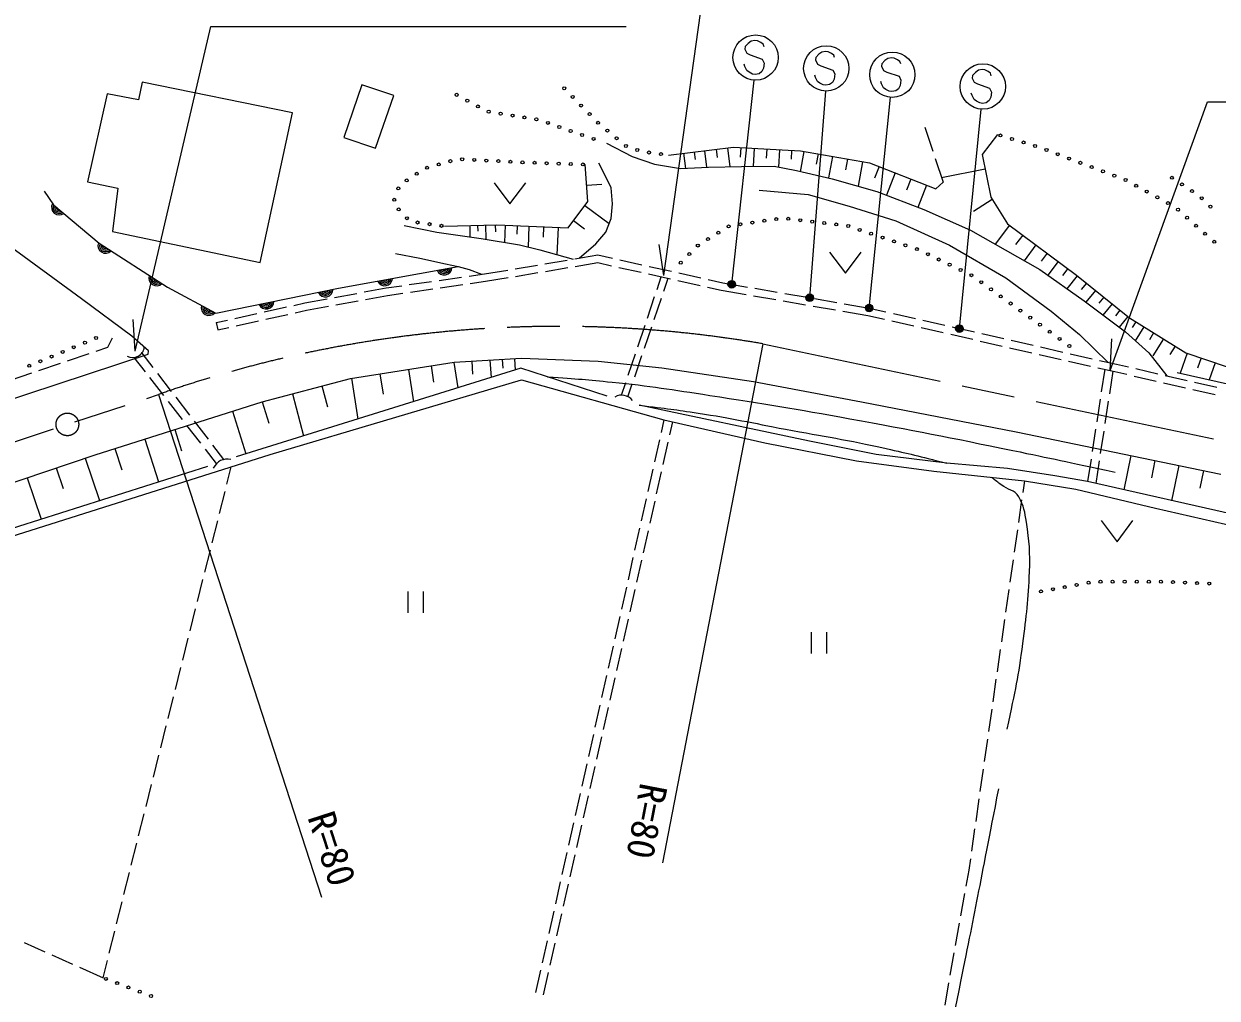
# Model space of a CAD drawing. Units: millimetres, scale not verified. Extents: x 40000 to 680000, y 20000 to 380000.
# Drawn here: x 266628 to 345630, y 265651 to 330167 of the extents above; entities that cross this region are included whole.
import ezdxf
from ezdxf.enums import TextEntityAlignment as Align

# ---------------------------------------------------------------- set-up
doc = ezdxf.new("R2010")
doc.units = ezdxf.units.MM
doc.header["$LTSCALE"] = 1000
doc.header["$PDMODE"] = 32
doc.header["$PDSIZE"] = 500
doc.linetypes.add('CHAIN', pattern=[18.5, 12, -1.5, 3.5, -1.5])
for name, color, linetype, lineweight in [('M-BMK', 2, 'CHAIN', 13), ('M-STR-HTXT', 7, 'Continuous', 13), ('M-STR-STRC', 7, 'Continuous', 25), ('M-WORK', 1, 'Continuous', 13)]:
    doc.layers.add(name, color=color, linetype=linetype, lineweight=lineweight)
doc.styles.add('ＭＳ ゴシック', font='')
doc.styles.get('ＭＳ ゴシック').set_extended_font_data('MS Gothic')

msp = doc.modelspace()

# ---------------------------------------------------------------- linework, layer by layer
at = {"layer": 'M-BMK'}
for p, q in [((315551, 308982), (361273, 299326)), ((222035, 288041), (275544, 305626))]:
    msp.add_line(p, q, dxfattribs=at)
msp.add_circle((269508, 303643), 750, dxfattribs=at)
msp.add_arc((302021, 230135), 80000, 80.2633, 109.32774, dxfattribs=at)
at = {"layer": 'M-STR-HTXT'}
for p, q in [((309000, 313500), (308682, 315564)), ((274000, 308500), (273869, 310584)), ((315551, 308982), (308920, 274616)), ((338539, 307214), (338658, 309299)), ((275544, 305626), (286339, 272332))]:
    msp.add_line(p, q, dxfattribs=at)
for points in [[(309000, 313500), (312000, 335000), (339500, 335000)], [(274000, 308500), (279000, 330000), (306500, 330000)], [(338539, 307214), (345000, 325000), (370000, 325000)]]:
    msp.add_lwpolyline(points, dxfattribs=at)
at = {"layer": 'M-STR-STRC'}
for p, q in [((314387, 328667), (314363, 328497)), ((314580, 328875), (314387, 328667)), ((314776, 329015), (314580, 328875)), ((315025, 329065), (314776, 329015)), ((315199, 329041), (315025, 329065)), ((315415, 328932), (315199, 329041)), ((315580, 328821), (315415, 328932)), ((315632, 328654), (315580, 328821)), ((314363, 328497), (314492, 328223)), ((314492, 328223), (314719, 328113)), ((314719, 328113), (315517, 327832)), ((319062, 327948), (319039, 327777)), ((319255, 328156), (319062, 327948)), ((319452, 328295), (319255, 328156)), ((319700, 328346), (319452, 328295)), ((319874, 328322), (319700, 328346)), ((320091, 328213), (319874, 328322)), ((320256, 328102), (320091, 328213)), ((320307, 327934), (320256, 328102)), ((323827, 327876), (323631, 327736)), ((324076, 327926), (323827, 327876)), ((324250, 327902), (324076, 327926)), ((324466, 327794), (324250, 327902)), ((314368, 327334), (314309, 327499)), ((314494, 327068), (314368, 327334)), ((314649, 326958), (314494, 327068)), ((315594, 327232), (315488, 327008)), ((315517, 327832), (315638, 327573)), ((315638, 327573), (315594, 327232)), ((319039, 327777), (319167, 327504)), ((319167, 327504), (319394, 327394)), ((319394, 327394), (320193, 327112)), ((320193, 327112), (320313, 326854)), ((323438, 327528), (323414, 327358)), ((323414, 327358), (323543, 327084)), ((323631, 327736), (323438, 327528)), ((323543, 327084), (323770, 326974)), ((324631, 327682), (324466, 327794)), ((324683, 327515), (324631, 327682)), ((329821, 327097), (329625, 326957)), ((330070, 327147), (329821, 327097)), ((330244, 327123), (330070, 327147)), ((330461, 327014), (330244, 327123)), ((313490, 312922), (314976, 326441)), ((314869, 326846), (314649, 326958)), ((315049, 326820), (314869, 326846)), ((315301, 326864), (315049, 326820)), ((315488, 327008), (315301, 326864)), ((319044, 326615), (318985, 326780)), ((319170, 326349), (319044, 326615)), ((319325, 326239), (319170, 326349)), ((320163, 326289), (319976, 326144)), ((320269, 326512), (320163, 326289)), ((320313, 326854), (320269, 326512)), ((323419, 326195), (323361, 326360)), ((323770, 326974), (324568, 326693)), ((324568, 326693), (324689, 326434)), ((324689, 326434), (324645, 326093)), ((329432, 326749), (329409, 326578)), ((329409, 326578), (329537, 326305)), ((329625, 326957), (329432, 326749)), ((329537, 326305), (329764, 326195)), ((330626, 326903), (330461, 327014)), ((330677, 326735), (330626, 326903)), ((318655, 312028), (319724, 325719)), ((319544, 326126), (319325, 326239)), ((319725, 326101), (319544, 326126)), ((319976, 326144), (319725, 326101)), ((323546, 325929), (323419, 326195)), ((323701, 325819), (323546, 325929)), ((323920, 325707), (323701, 325819)), ((324100, 325682), (323920, 325707)), ((324352, 325725), (324100, 325682)), ((324539, 325869), (324352, 325725)), ((324645, 326093), (324539, 325869)), ((329413, 325416), (329355, 325581)), ((329764, 326195), (330563, 325913)), ((330563, 325913), (330683, 325655)), ((330683, 325655), (330639, 325313)), ((322591, 311347), (323999, 325305)), ((329540, 325150), (329413, 325416)), ((329695, 325040), (329540, 325150)), ((329914, 324927), (329695, 325040)), ((330095, 324902), (329914, 324927)), ((330346, 324946), (330095, 324902)), ((330533, 325090), (330346, 324946)), ((330639, 325313), (330533, 325090)), ((328568, 309990), (329996, 324525))]:
    msp.add_line(p, q, dxfattribs=at)
for centre, radius in [((315074, 327938), 1500), ((319749, 327219), 1500), ((324125, 326799), 1500), ((330119, 326020), 1500), ((313490, 312922), 250), ((313490, 312922), 200), ((313490, 312922), 150), ((313490, 312922), 100), ((313490, 312922), 50), ((313490, 312922), 20), ((318655, 312028), 250), ((318655, 312028), 200), ((318655, 312028), 150), ((318655, 312028), 100), ((318655, 312028), 50), ((318655, 312028), 20), ((322591, 311347), 250), ((322591, 311347), 200), ((322591, 311347), 150), ((322591, 311347), 100), ((322591, 311347), 50), ((322591, 311347), 20), ((328568, 309990), 250), ((328568, 309990), 200), ((328568, 309990), 150), ((328568, 309990), 100), ((328568, 309990), 50), ((328568, 309990), 20)]:
    msp.add_circle(centre, radius, dxfattribs=at)
for p in [(313490, 312922), (318655, 312028), (322591, 311347), (328568, 309990)]:
    msp.add_point(p, dxfattribs=at)
at = {"layer": 'M-WORK'}
for p, q in [((274458, 326317), (274218, 325145)), ((284421, 324266), (274458, 326317)), ((272140, 325544), (270835, 319710)), ((274218, 325145), (272140, 325544)), ((289010, 326137), (287811, 322647)), ((291112, 325415), (289010, 326137)), ((289914, 321925), (291112, 325415)), ((282264, 314355), (284421, 324266)), ((326285, 323317), (326806, 321737)), ((287811, 322647), (289914, 321925)), ((331090, 322838), (330081, 321519)), ((305198, 322260), (306903, 321381)), ((309310, 321478), (313617, 321999)), ((310302, 321598), (310423, 320600)), ((311001, 321682), (311061, 321183)), ((311699, 321767), (311830, 320681)), ((312459, 321859), (312525, 321316)), ((313219, 321950), (313370, 320706)), ((313617, 321999), (318053, 321759)), ((314093, 321973), (314059, 321347)), ((314970, 321926), (314905, 320724)), ((315811, 321880), (315778, 321279)), ((316652, 321835), (316589, 320681)), ((317459, 321791), (317428, 321214)), ((318264, 321722), (318027, 320372)), ((318053, 321759), (322609, 320960)), ((319209, 321556), (319090, 320881)), ((303974, 318412), (303780, 320850)), ((305133, 320087), (304689, 320939)), ((306903, 321381), (308369, 320875)), ((308369, 320875), (310100, 320582)), ((320154, 321390), (319905, 319967)), ((321150, 321215), (321025, 320504)), ((322146, 321041), (321862, 319420)), ((322609, 320960), (327004, 319241)), ((326963, 321262), (327484, 319681)), ((330081, 321519), (330641, 318682)), ((305506, 319305), (305133, 320087)), ((310100, 320582), (311965, 320688)), ((311965, 320688), (314150, 320715)), ((314150, 320715), (316307, 320742)), ((316307, 320742), (317773, 320449)), ((317773, 320449), (320144, 319916)), ((323244, 320711), (322945, 319945)), ((324317, 320292), (323738, 318813)), ((330275, 320538), (327389, 319969)), ((270835, 319710), (272859, 319284)), ((272859, 319284), (272486, 316407)), ((297760, 319641), (298810, 318241)), ((298810, 318241), (299860, 319641)), ((303890, 319475), (304887, 319555)), ((305595, 318257), (305506, 319305)), ((320144, 319916), (323101, 319063)), ((325352, 319887), (325063, 319147)), ((326388, 319482), (325808, 317999)), ((327484, 319681), (327004, 319241)), ((302656, 316654), (303974, 318412)), ((315302, 319157), (318552, 318863)), ((318552, 318863), (321269, 318091)), ((323101, 319063), (326218, 317864)), ((330731, 318541), (329490, 317751)), ((330641, 318682), (331760, 316924)), ((303774, 318145), (305374, 316945)), ((305506, 317281), (305595, 318257)), ((321269, 318091), (324360, 317132)), ((326218, 317864), (329308, 316506)), ((291806, 316810), (293964, 316384)), ((294475, 316765), (297940, 316854)), ((296144, 316808), (296163, 316064)), ((296665, 316821), (296675, 316449)), ((297186, 316834), (297210, 315905)), ((297837, 316851), (297849, 316386)), ((297940, 316854), (302656, 316654)), ((298487, 316830), (298439, 315700)), ((303018, 317137), (303738, 316597)), ((305151, 316375), (305506, 317281)), ((324360, 317132), (327903, 315507)), ((331874, 316839), (330935, 315579)), ((331760, 316924), (336315, 313527)), ((272486, 316407), (282264, 314355)), ((293964, 316384), (296894, 315957)), ((299279, 316797), (299255, 316232)), ((300070, 316763), (300012, 315384)), ((301035, 316722), (301006, 316033)), ((302001, 316682), (301924, 314883)), ((304493, 315593), (305151, 316375)), ((329308, 316506), (333890, 313895)), ((332755, 316181), (332286, 315551)), ((270436, 311952), (265401, 315655)), ((296894, 315957), (299452, 315531)), ((299452, 315531), (300784, 315211)), ((303383, 314655), (304493, 315593)), ((327903, 315507), (331633, 313349)), ((333637, 315524), (332860, 314482)), ((291237, 314957), (292836, 314649)), ((292836, 314649), (294553, 314282)), ((300784, 315211), (303005, 314592)), ((301125, 314279), (302605, 314525)), ((303098, 314608), (304635, 314864)), ((304635, 314864), (305592, 314651)), ((306080, 314542), (307544, 314216)), ((319968, 315055), (321018, 313655)), ((321018, 313655), (322068, 315055)), ((334366, 314980), (333978, 314459)), ((335096, 314436), (334415, 313523)), ((294553, 314282), (295374, 314103)), ((295374, 314103), (296104, 313903)), ((296104, 313903), (296934, 313585)), ((297122, 313612), (298659, 313868)), ((299152, 313950), (300632, 314197)), ((299184, 313448), (300663, 313695)), ((301157, 313777), (302636, 314024)), ((303129, 314106), (304621, 314355)), ((304621, 314355), (305536, 314151)), ((306024, 314042), (307489, 313716)), ((308032, 314108), (309496, 313782)), ((309984, 313673), (311448, 313347)), ((333890, 313895), (336821, 311817)), ((335735, 313960), (335394, 313503)), ((292140, 312897), (293624, 313110)), ((294119, 313181), (295604, 313394)), ((294198, 312687), (295683, 312900)), ((296099, 313465), (297122, 313612)), ((296178, 312971), (297199, 313118)), ((297199, 313118), (298691, 313366)), ((307977, 313608), (309441, 313282)), ((308549, 312582), (308830, 313418)), ((308997, 312475), (309283, 313317)), ((309929, 313173), (311393, 312847)), ((311937, 313239), (312893, 313026)), ((312893, 313026), (314540, 312741)), ((331633, 313349), (334643, 311138)), ((336372, 313481), (335682, 312624)), ((336315, 313527), (339819, 310703)), ((336972, 312998), (336627, 312569)), ((287193, 312051), (288669, 312322)), ((289161, 312412), (290622, 312679)), ((289250, 311920), (290702, 312186)), ((290622, 312679), (291645, 312826)), ((290702, 312186), (291723, 312332)), ((292218, 312403), (293703, 312616)), ((307913, 310686), (308390, 312108)), ((311881, 312739), (312796, 312535)), ((312796, 312535), (314442, 312250)), ((314935, 312165), (316413, 311909)), ((315032, 312655), (316510, 312400)), ((317003, 312314), (318481, 312059)), ((337571, 312514), (336938, 311729)), ((338121, 312071), (337805, 311679)), ((273775, 309483), (270436, 311952)), ((282541, 311095), (284005, 311420)), ((284493, 311528), (285240, 311694)), ((285240, 311694), (286702, 311961)), ((285340, 311203), (286791, 311469)), ((287283, 311559), (288759, 311830)), ((308354, 310582), (308836, 312002)), ((316906, 311824), (318384, 311568)), ((318876, 311483), (320354, 311227)), ((318974, 311973), (320452, 311717)), ((320944, 311632), (322591, 311347)), ((322591, 311347), (323706, 311094)), ((336821, 311817), (339565, 309766)), ((338671, 311628), (338070, 310883)), ((279353, 310388), (280100, 310554)), ((280588, 310662), (282052, 310987)), ((280692, 310173), (282156, 310498)), ((282644, 310606), (284109, 310931)), ((284597, 311039), (285340, 311203)), ((320847, 311142), (322493, 310857)), ((322493, 310857), (323601, 310605)), ((324089, 310494), (325552, 310162)), ((324194, 310983), (325656, 310651)), ((326144, 310541), (327607, 310209)), ((334643, 311138), (336508, 309593)), ((339192, 311208), (338892, 310835)), ((339714, 310787), (339144, 310080)), ((339819, 310703), (343548, 308385)), ((279353, 310388), (279461, 309900)), ((279461, 309900), (280204, 310065)), ((307277, 308790), (307754, 310212)), ((307712, 308688), (308194, 310108)), ((326039, 310052), (327502, 309720)), ((328094, 310098), (329557, 309766)), ((339565, 309766), (341110, 308380)), ((340244, 310438), (340005, 310053)), ((340784, 310103), (340213, 309184)), ((341427, 309703), (341142, 309244)), ((272187, 308767), (272506, 309367)), ((274876, 308506), (273775, 309483)), ((327990, 309609), (329452, 309277)), ((329940, 309166), (331403, 308834)), ((330045, 309655), (331507, 309323)), ((331995, 309212), (333458, 308880)), ((336508, 309593), (338426, 307753)), ((342071, 309304), (341380, 308193)), ((262917, 304368), (274858, 308293)), ((269521, 307856), (270940, 308341)), ((271413, 308503), (272187, 308767)), ((274440, 308367), (275168, 307419)), ((274858, 308293), (274876, 308506)), ((306641, 306894), (307118, 308316)), ((307069, 306794), (307551, 308214)), ((331890, 308723), (333353, 308391)), ((333841, 308281), (335303, 307949)), ((333945, 308770), (335408, 308437)), ((335896, 308327), (337359, 307995)), ((341110, 308380), (342291, 306863)), ((342848, 308820), (342503, 308265)), ((343635, 308356), (343185, 307031)), ((343548, 308385), (346292, 307453)), ((267628, 307210), (269047, 307695)), ((274670, 307135), (273938, 308079)), ((299539, 307358), (280677, 301497)), ((288242, 306691), (295115, 307756)), ((293593, 307520), (293759, 306450)), ((295091, 307752), (295354, 306057)), ((295115, 307756), (299564, 308023)), ((296290, 307827), (296341, 306970)), ((297488, 307898), (297558, 306742)), ((298298, 307947), (298332, 307369)), ((299107, 307995), (299152, 307238)), ((305240, 305519), (299539, 307358)), ((299564, 308023), (304653, 307836)), ((304653, 307836), (308862, 307383)), ((308862, 307383), (314936, 306477)), ((335791, 307838), (337254, 307506)), ((337741, 307395), (338850, 307143)), ((337846, 307884), (338961, 307631)), ((338961, 307631), (339756, 307448)), ((340243, 307335), (341705, 306999)), ((344562, 308041), (344337, 307378)), ((345489, 307726), (345108, 306603)), ((265735, 306563), (267155, 307048)), ((275895, 305554), (274976, 306740)), ((275472, 307023), (276386, 305833)), ((282408, 305145), (288242, 306691)), ((282943, 301649), (299567, 306604)), ((288312, 306701), (288731, 303999)), ((290204, 306995), (290413, 305644)), ((292095, 307288), (292427, 305148)), ((299567, 306604), (308997, 303940)), ((338187, 307294), (337960, 305799)), ((338722, 307172), (338495, 305678)), ((338850, 307143), (339644, 306961)), ((340131, 306848), (341592, 306511)), ((342192, 306886), (343653, 306549)), ((342988, 307075), (367178, 301694)), ((286358, 306192), (286727, 304797)), ((306201, 305584), (306482, 306420)), ((306623, 305479), (306908, 306320)), ((314936, 306477), (322076, 305145)), ((342080, 306399), (343541, 306062)), ((344029, 305950), (345490, 305613)), ((344141, 306437), (345602, 306100)), ((271338, 301629), (282408, 305145)), ((277120, 303974), (276201, 305159)), ((276690, 305437), (277604, 304247)), ((282404, 305144), (282851, 303735)), ((284405, 305674), (285144, 302885)), ((322076, 305145), (332332, 303147)), ((337885, 305305), (337659, 303822)), ((338420, 305184), (338195, 303701)), ((280430, 304517), (281326, 301698)), ((318640, 302536), (307371, 304907)), ((278346, 302393), (277427, 303578)), ((277909, 303850), (278822, 302661)), ((308997, 303940), (308812, 303114)), ((308997, 303940), (315684, 302421)), ((309404, 302946), (309597, 303804)), ((274635, 302676), (275537, 299835)), ((276623, 303308), (277074, 301887)), ((308703, 302626), (308375, 301162)), ((332332, 303147), (345866, 300350)), ((337584, 303328), (337359, 301845)), ((338120, 303206), (337894, 301723)), ((272655, 302047), (273104, 300633)), ((279384, 301054), (278652, 301998)), ((279127, 302264), (279855, 301316)), ((308963, 300995), (309294, 302458)), ((315684, 302421), (321758, 301223)), ((323063, 301657), (318640, 302536)), ((258471, 297273), (271338, 301629)), ((268850, 297200), (282943, 301649)), ((270680, 301406), (271631, 298596)), ((321758, 301223), (326873, 300543)), ((327725, 301070), (323063, 301657)), ((331748, 300724), (327725, 301070)), ((337284, 301350), (337057, 299856)), ((337819, 301229), (337592, 299734)), ((339926, 301578), (339458, 299310)), ((341514, 301250), (341279, 300116)), ((278786, 300866), (236296, 287382)), ((268764, 300757), (269227, 299389)), ((280069, 299677), (280359, 300833)), ((308266, 300674), (307938, 299210)), ((308523, 299044), (308853, 300507)), ((326873, 300543), (332868, 299904)), ((334891, 300245), (331748, 300724)), ((337057, 299856), (334891, 300245)), ((343101, 300922), (342619, 298590)), ((344733, 300584), (344492, 299418)), ((266848, 300109), (267775, 297372)), ((332868, 299904), (332758, 299138)), ((332868, 299904), (336264, 299344)), ((351142, 296675), (337057, 299856)), ((279582, 297737), (279947, 299192)), ((307829, 298723), (307501, 297259)), ((332687, 298643), (332475, 297158)), ((336264, 299344), (341539, 298106)), ((308083, 297093), (308413, 298556)), ((341539, 298106), (346957, 296863)), ((250095, 291246), (268850, 297200)), ((279095, 295797), (279460, 297252)), ((337951, 297275), (339001, 295875)), ((339001, 295875), (340051, 297275)), ((307391, 296771), (307063, 295307)), ((307642, 295142), (307973, 296605)), ((332404, 296663), (332192, 295178)), ((278609, 293858), (278974, 295313)), ((306954, 294819), (306626, 293356)), ((332121, 294683), (331909, 293198)), ((307202, 293191), (307532, 294655)), ((278122, 291918), (278487, 293373)), ((292045, 292575), (292045, 291175)), ((293095, 291175), (293095, 292575)), ((306517, 292868), (306189, 291404)), ((306762, 291240), (307092, 292704)), ((331838, 292703), (331626, 291218)), ((277635, 289978), (278000, 291433)), ((306079, 290916), (305751, 289452)), ((306321, 289290), (306652, 290753)), ((331555, 290723), (331343, 289238)), ((277149, 288038), (277514, 289493)), ((318749, 289877), (318749, 288477)), ((319799, 288477), (319799, 289877)), ((305642, 288964), (305314, 287501)), ((305881, 287339), (306211, 288802)), ((331272, 288743), (331060, 287258)), ((276662, 286098), (277027, 287553)), ((305205, 287013), (304877, 285549)), ((305441, 285388), (305771, 286851)), ((330989, 286763), (330777, 285279)), ((276175, 284158), (276540, 285613)), ((304768, 285061), (304440, 283598)), ((305001, 283437), (305331, 284900)), ((330706, 284784), (330493, 283299)), ((275689, 282218), (276054, 283673)), ((304330, 283110), (304002, 281646)), ((304560, 281486), (304890, 282949)), ((330423, 282804), (330210, 281319)), ((275202, 280278), (275567, 281733)), ((303893, 281158), (303565, 279694)), ((304120, 279535), (304450, 280998)), ((330140, 280824), (329927, 279339)), ((274715, 278339), (275080, 279793)), ((303456, 279206), (303128, 277743)), ((303680, 277584), (304010, 279047)), ((329857, 278844), (329644, 277359)), ((274228, 276399), (274593, 277854)), ((303019, 277255), (302691, 275791)), ((303239, 275633), (303569, 277096)), ((329573, 276864), (329361, 275379)), ((273742, 274459), (274107, 275914)), ((302581, 275303), (302253, 273839)), ((302799, 273682), (303129, 275145)), ((329290, 274884), (329181, 274118)), ((273255, 272519), (273620, 273974)), ((302144, 273352), (301816, 271888)), ((329181, 274118), (328994, 273072)), ((302359, 271731), (302689, 273194)), ((328907, 272580), (328644, 271103)), ((272768, 270579), (273133, 272034)), ((301707, 271400), (301379, 269936)), ((301918, 269780), (302248, 271243)), ((328556, 270611), (328293, 269134)), ((272282, 268639), (272647, 270094)), ((301269, 269448), (300942, 267985)), ((266651, 269330), (268020, 268719)), ((301478, 267829), (301808, 269293)), ((328205, 268642), (327942, 267165)), ((268477, 268515), (269846, 267903)), ((271870, 266998), (272160, 268154)), ((270303, 267699), (271870, 266998)), ((300832, 267497), (300504, 266033)), ((301038, 265878), (301368, 267342)), ((327854, 266673), (327591, 265196))]:
    msp.add_line(p, q, dxfattribs=at)
msp.add_lwpolyline([(267961, 319098), (268600, 318192), (271610, 315635), (276139, 312731), (279336, 310999), (287462, 312665), (295374, 314103)], dxfattribs=at)
for centre in [(295283, 325468), (302401, 325900), (295986, 325085), (296688, 324701), (302962, 325330), (303523, 324760), (297401, 324349), (298191, 324222), (298981, 324095), (299770, 323968), (300560, 323841), (304084, 324189), (301323, 323610), (302076, 323339), (302829, 323069), (304645, 323619), (305258, 323105), (303586, 322811), (304343, 322552), (305872, 322593), (331281, 322780), (332047, 322547), (332812, 322314), (306487, 322080), (307235, 321817), (308015, 321649), (308808, 321544), (333577, 322081), (334332, 321816), (335080, 321532), (294096, 320857), (294865, 321075), (295646, 321199), (296445, 321158), (297244, 321117), (298043, 321076), (298842, 321035), (299641, 320997), (300440, 320968), (301240, 320940), (302039, 320912), (302839, 320884), (303638, 320856), (335828, 321249), (336576, 320965), (337324, 320682), (292640, 320237), (293326, 320638), (338072, 320398), (338820, 320115), (342631, 319976), (291416, 319270), (291972, 319798), (339567, 319828), (340269, 319445), (343299, 319535), (343966, 319094), (291148, 318516), (340971, 319061), (341673, 318678), (342376, 318295), (344610, 318624), (291443, 317879), (343043, 317862), (345184, 318066), (291988, 317295), (292692, 317014), (293485, 316903), (294277, 316793), (313286, 316750), (314066, 316897), (314858, 317011), (315649, 317125), (316441, 317239), (317234, 317259), (318029, 317165), (318823, 317072), (319618, 316978), (320412, 316884), (321205, 316782), (343640, 317330), (344238, 316799), (311920, 315916), (312603, 316333), (321963, 316526), (322721, 316271), (323479, 316015), (344836, 316267), (311249, 315484), (324237, 315760), (324995, 315504), (325753, 315249), (345434, 315736), (310118, 314352), (310684, 314918), (326478, 314911), (327199, 314564), (327920, 314217), (328640, 313870), (329361, 313523), (330011, 313056), (330659, 312588), (331307, 312119), (331956, 311650), (332604, 311182), (333253, 310713), (333901, 310244), (334549, 309776), (270673, 309060), (271412, 309369), (335198, 309307), (335846, 308838), (268459, 308136), (269197, 308444), (269935, 308752), (266980, 307525), (267720, 307827), (336327, 293016), (337114, 293160), (337908, 293228), (338708, 293228), (339508, 293228), (340308, 293228), (341108, 293228), (341908, 293228), (342707, 293201), (343506, 293168), (344306, 293135), (345105, 293102), (333966, 292584), (334753, 292728), (335540, 292872), (272057, 266927), (272805, 266644), (273553, 266360), (274301, 266076), (275049, 265793)]:
    msp.add_circle(centre, 100, dxfattribs=at)
for centre, radius, start, end in [((268971, 318025), 512, 152.33057, 306.9698), ((268971, 318025), 410, 155.57586, 303.7245), ((268971, 318025), 308, 161.11031, 298.19006), ((268971, 318025), 205, 172.93357, 286.3668), ((272042, 315492), 512, 160.01335, 314.65258), ((272042, 315492), 410, 163.25864, 311.40728), ((272042, 315492), 308, 168.79309, 305.87283), ((272042, 315492), 205, 180.61635, 294.04957), ((294458, 314051), 512, 202.98523, 357.62446), ((294458, 314051), 410, 206.23053, 354.37917), ((294458, 314051), 308, 211.76497, 348.84472), ((294458, 314051), 205, 223.58824, 337.02146), ((275410, 313333), 512, 160.01335, 314.65258), ((275410, 313333), 410, 163.25864, 311.40728), ((275410, 313333), 308, 168.79309, 305.87283), ((275410, 313333), 205, 180.61635, 294.04957), ((290522, 313335), 512, 202.98523, 357.62446), ((290522, 313335), 410, 206.23053, 354.37917), ((290522, 313335), 308, 211.76497, 348.84472), ((290522, 313335), 205, 223.58824, 337.02146), ((286588, 312600), 512, 204.261, 358.90024), ((286588, 312600), 410, 207.5063, 355.65494), ((286588, 312600), 308, 213.04075, 350.12049), ((286588, 312600), 205, 224.86401, 338.29723), ((278885, 311372), 512, 164.23745, 318.87669), ((278885, 311372), 410, 167.48275, 315.63139), ((278885, 311372), 308, 173.0172, 310.09694), ((278885, 311372), 205, 184.84046, 298.27368), ((282669, 311797), 512, 204.261, 358.90024), ((282669, 311797), 410, 207.5063, 355.65494), ((282669, 311797), 308, 213.04075, 350.12049), ((282669, 311797), 205, 224.86401, 338.29723), ((273828, 308852), 781, 242.30514, 352.43015), ((306209, 304717), 867, 35.5551, 122.27208), ((280099, 300326), 1020, 76.39877, 155.48582)]:
    msp.add_arc(centre, radius, start, end, dxfattribs=at)
for points, knots in [([(301306, 306788), (303351, 306658), (303906, 306609), (305568, 306443), (308107, 306190), (309520, 305952), (312042, 305564), (315670, 305006), (317700, 304671), (321313, 304019), (325538, 303256), (327897, 302784), (332102, 301915), (334749, 301367), (335592, 301191), (338869, 300476)], [0, 0, 0, 0, 1, 1, 1, 2, 2, 2, 3, 3, 3, 4, 4, 4, 5, 5, 5, 5]), ([(307371, 304907), (309245, 304690), (309751, 304620), (311269, 304392), (313540, 304051), (314794, 303751), (317050, 303327), (319654, 302837), (321127, 302633), (323711, 302048), (325284, 301691), (325805, 301570), (327725, 301070)], [0, 0, 0, 0, 1, 1, 1, 2, 2, 2, 3, 3, 3, 4, 4, 4, 4]), ([(331729, 283457), (332298, 286133), (332476, 286897), (332768, 289132), (333009, 290981), (333146, 292023), (333207, 293887), (333249, 295169), (333208, 295897), (333008, 297164), (332900, 297844), (332842, 298257), (332492, 298851), (332216, 299320), (331774, 299306), (331338, 299632), (331083, 299824), (330996, 299889), (330695, 300136)], [0, 0, 0, 0, 1, 1, 1, 2, 2, 2, 3, 3, 3, 4, 4, 4, 5, 5, 5, 6, 6, 6, 6]), ([(324975, 247892), (325490, 250948), (325638, 251743), (326094, 254206), (326970, 258937), (327623, 261556), (328572, 266274), (329610, 271436), (329924, 273067), (331169, 279501)], [0, 0, 0, 0, 1, 1, 1, 2, 2, 2, 3, 3, 3, 3])]:
    msp.add_open_spline(points, degree=3, knots=knots, dxfattribs=at)

# ---------------------------------------------------------------- texts
at = {"layer": 'M-STR-HTXT', "style": 'ＭＳ ゴシック'}
for rotation, p in [(259.079, (307880, 277365)), (287.964, (287030, 275551))]:
    msp.add_text('R=80', height=1833, rotation=rotation, dxfattribs=at).set_placement(p, align=Align.MIDDLE_CENTER)

doc.saveas('drawing.dxf')
